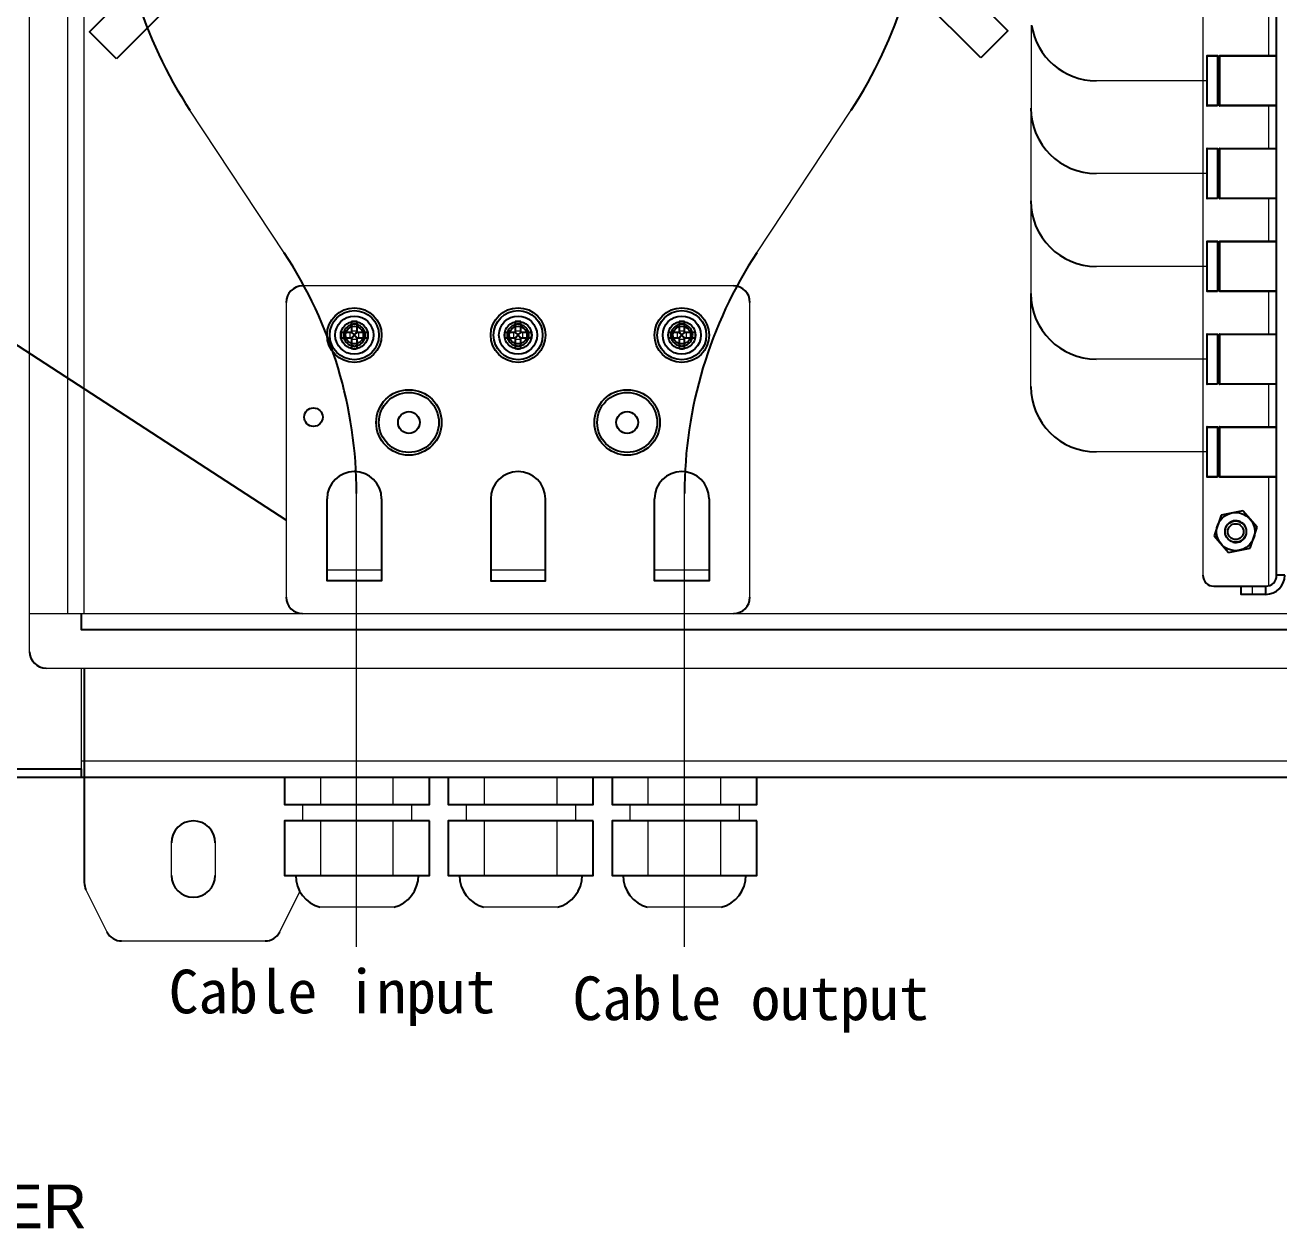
# Model space of a CAD drawing. Header units: metres. Extents: x 3071 to 12757, y 289 to 1488.
# Drawn here: x 11756.2 to 11820.8, y 1114 to 1176.1 of the extents above; entities that cross this region are included whole.
import ezdxf
from ezdxf.enums import TextEntityAlignment as Align

# ---------------------------------------------------------------- set-up
doc = ezdxf.new("R2010")
doc.units = ezdxf.units.M
for name, color, linetype in [('3_ALL_AXES', 7, 'Continuous'), ('Base Map', 251, 'Continuous'), ('Basic Map', 251, 'Continuous'), ('FDT STRUCTURE', 7, 'Continuous')]:
    doc.layers.add(name, color=color, linetype=linetype)
doc.styles.get("Standard").update_dxf_attribs({"font": 'arial.ttf'})

msp = doc.modelspace()

# ---------------------------------------------------------------- linework, layer by layer
at = {"linetype": 'Continuous'}
for centre, radius in [((11773.15167144593, 1160.100890424444), 1.40625), ((11773.15167144593, 1160.100890424444), 1.265625), ((11781.58917144593, 1160.100890424444), 1.40625), ((11781.58917144593, 1160.100890424444), 1.265625), ((11790.02667144593, 1160.100890424444), 1.40625), ((11790.02667144593, 1160.100890424444), 1.265625), ((11773.15167144593, 1160.100890424444), 0.984375), ((11773.15167144593, 1160.100890424444), 0.703125), ((11781.58917144593, 1160.100890424444), 0.984375), ((11781.58917144593, 1160.100890424444), 0.703125), ((11790.02667144593, 1160.100890424444), 0.984375), ((11790.02667144593, 1160.100890424444), 0.703125), ((11773.15167144593, 1160.100890424444), 0.4559062500000001), ((11781.58917144593, 1160.100890424444), 0.4559062500000001), ((11790.02667144593, 1160.100890424444), 0.4559062500000001), ((11775.96417144593, 1155.600890424444), 1.6875), ((11775.96417144593, 1155.600890424444), 1.546875), ((11787.21417144593, 1155.600890424444), 1.6875), ((11787.21417144593, 1155.600890424444), 1.546875), ((11771.04229644593, 1155.874343764378), 0.478125), ((11775.96417144593, 1155.600890424444), 0.5625), ((11787.21417144593, 1155.600890424444), 0.5625), ((11818.57354644593, 1149.975890424444), 0.5484374999999999), ((11818.57354644593, 1149.975890424444), 0.4078125)]:
    msp.add_circle(centre, radius, dxfattribs=at)
at = {"color": 1}
for centre, start, end in [((11783.44747952593, 1184.099245421929), 180, 213.4655048483496), ((11750.76440625056, 1151.937343895776), 0, 33.4655048483496)]:
    msp.add_arc(centre, 22.5, start, end, dxfattribs=at)
at = {"color": 40, "true_color": 0xf1c00e}
for centre, start, end in [((11779.98422317067, 1184.099245421929), 326.5344951516504, 0), ((11812.66729644593, 1151.937343895776), 146.5344951516504, 180)]:
    msp.add_arc(centre, 22.5, start, end, dxfattribs=at)
at = {"color": 5}
for centre, start in [((11811.39211181493, 1176.582140423699), 188.6269265801604), ((11811.39211181493, 1171.800890423699), 180), ((11811.39211181493, 1167.019640423699), 180), ((11811.39211181493, 1162.238390423699), 180), ((11811.39211181493, 1157.457140423699), 180)]:
    msp.add_arc(centre, 3.375, start, 270, dxfattribs=at)
at = {"linetype": 'Continuous'}
for centre, radius, start, end in [((11817.11104644591, 1174.472765423699), 0.028125, 90, 180), ((11817.757921446, 1174.472765423699), 0.028125, 90, 180), ((11817.11104644591, 1171.941515423699), 0.028125, 180, 270), ((11817.757921446, 1171.941515423699), 0.028125, 180, 270), ((11817.11104644591, 1169.691515423699), 0.028125, 90, 180), ((11817.757921446, 1169.691515423699), 0.028125, 90, 180), ((11817.11104644591, 1167.160265423699), 0.028125, 180, 270), ((11817.757921446, 1167.160265423699), 0.028125, 180, 270), ((11817.11104644591, 1164.910265423699), 0.028125, 90, 180), ((11817.757921446, 1164.910265423699), 0.028125, 90, 180), ((11770.47979644593, 1161.788390424444), 0.84375, 90, 180), ((11792.69854644593, 1161.788390424444), 0.84375, 0, 90), ((11817.11104644591, 1162.379015423699), 0.028125, 180, 270), ((11817.757921446, 1162.379015423699), 0.028125, 180, 270), ((11773.15167144593, 1159.41817928326), 1.385835598574999, 84.17599700363131, 95.82400299636868), ((11781.58917144593, 1159.41817928326), 1.385835598574999, 84.17599700363131, 95.82400299636868), ((11790.02667144593, 1159.41817928326), 1.385835598574999, 84.17599700363131, 95.82400299636868), ((11773.83169286035, 1160.101021914153), 1.3831464207375, 174.1701097303327, 180.0054468624278), ((11773.83169287187, 1160.100758932872), 1.3831464322125, 179.9945530308504, 185.8298902696673), ((11772.47165002057, 1160.101021914153), 1.3831464315375, 359.9945530308505, 5.829890269667318), ((11772.47165003081, 1160.100758932872), 1.383146421299999, 354.1701097303326, 0.0054468624278759), ((11782.26919286035, 1160.101021914153), 1.3831464207375, 174.1701097303327, 180.0054468624278), ((11782.26919287187, 1160.100758932872), 1.3831464322125, 179.9945530308504, 185.8298902696673), ((11780.90915002057, 1160.101021914153), 1.3831464315375, 359.9945530308505, 5.829890269667318), ((11780.90915003081, 1160.100758932872), 1.383146421299999, 354.1701097303326, 0.0054468624278759), ((11790.70669286035, 1160.101021914153), 1.3831464207375, 174.1701097303327, 180.0054468624278), ((11790.70669287187, 1160.100758932872), 1.3831464322125, 179.9945530308504, 185.8298902696673), ((11789.34665002057, 1160.101021914153), 1.3831464315375, 359.9945530308505, 5.829890269667318), ((11789.34665003081, 1160.100758932872), 1.383146421299999, 354.1701097303326, 0.0054468624278759), ((11817.11104644591, 1160.129015423699), 0.028125, 90, 180), ((11817.757921446, 1160.129015423699), 0.028125, 90, 180), ((11773.15167144593, 1160.783601563765), 1.385835598574999, 264.1759970036313, 275.8240029963687), ((11781.58917144593, 1160.783601563765), 1.385835598574999, 264.1759970036313, 275.8240029963687), ((11790.02667144593, 1160.783601563765), 1.385835598574999, 264.1759970036313, 275.8240029963687), ((11817.11104644591, 1157.597765423699), 0.028125, 180, 270), ((11817.757921446, 1157.597765423699), 0.028125, 180, 270), ((11817.11104644591, 1155.347765423699), 0.028125, 90, 180), ((11817.757921446, 1155.347765423699), 0.028125, 90, 180), ((11773.14885894593, 1151.666202923624), 1.4034375, 90, 180), ((11773.15448394592, 1151.666202923624), 1.4034375, 0, 90), ((11781.58917144593, 1151.663390424444), 1.40625, 0, 180), ((11790.02385894593, 1151.666202923624), 1.4034375, 90, 180), ((11790.02948394592, 1151.666202923624), 1.4034375, 0, 90), ((11817.11104644591, 1152.816515423699), 0.028125, 180, 270), ((11817.757921446, 1152.816515423699), 0.028125, 180, 270), ((11818.57354644593, 1149.975890424444), 0.5625, 254.9999999212436, 195.0000000220901), ((11817.44854644593, 1147.725890424444), 0.5625, 180, 270), ((11820.12042144593, 1147.725890424444), 0.984375, 270, 0), ((11820.12042144593, 1147.725890424444), 0.5625, 270, 0), ((11770.47979644593, 1146.600890424444), 0.84375, 180, 270), ((11792.69854644593, 1146.600890424444), 0.84375, 270, 0), ((11757.26104644593, 1143.788390424444), 0.84375, 180, 270), ((11764.85479644593, 1133.944640424444), 1.125, 0, 180), ((11764.85479644593, 1132.257140424444), 1.125, 180, 0), ((11771.81573394593, 1132.257140424444), 1.6875, 180, 255.5222883609169), ((11774.76885894581, 1132.257140424444), 1.6875, 284.4777116390831, 0), ((11780.25323394593, 1132.257140424444), 1.6875, 180, 255.5222883609169), ((11783.20635894581, 1132.257140424444), 1.6875, 284.4777116390831, 0), ((11788.69073394593, 1132.257140424444), 1.6875, 180, 255.5222883609169), ((11791.64385894581, 1132.257140424444), 1.6875, 284.4777116390831, 0), ((11760.07354644593, 1131.89382278022), 0.84375, 180, 206.5650511919928), ((11761.15751262393, 1129.725890424444), 0.84375, 206.5650511919928, 270), ((11768.55208026792, 1129.725890424444), 0.84375, 270, 333.4349488080072)]:
    msp.add_arc(centre, radius, start, end, dxfattribs=at)
for points, start_tangent, end_tangent in [([(11773.71417144593, 1160.100890424444), (11773.70440452732, 1160.205260727896), (11773.67566061358, 1160.305430863394), (11773.62919416546, 1160.398177199407), (11773.56701658561, 1160.480219995944), (11773.49025989184, 1160.550069926648), (11773.40183525509, 1160.604697423397), (11773.30498591356, 1160.642091302542), (11773.20313272579, 1160.661029132424), (11773.09970772534, 1160.660982739521), (11772.99812384718, 1160.642025200991), (11772.90172449965, 1160.604805056347), (11772.81369855639, 1160.550533261491), (11772.73708569293, 1160.481049858375), (11772.67477705935, 1160.399183789609), (11772.62804317335, 1160.306353312327), (11772.59904444229, 1160.205820579423), (11772.58917144593, 1160.100890424444)], (-0.002615001125248, 0.9999965808787122), (-0.0028949022645243, -0.9999958097616605)), ([(11782.15167144593, 1160.100890424444), (11782.14190452732, 1160.205260727896), (11782.11316061358, 1160.305430863394), (11782.06669416546, 1160.398177199407), (11782.00451658561, 1160.480219995944), (11781.92775989184, 1160.550069926648), (11781.83933525509, 1160.604697423397), (11781.74248591356, 1160.642091302542), (11781.64063272579, 1160.661029132424), (11781.53720772534, 1160.660982739521), (11781.43562384718, 1160.642025200991), (11781.33922449965, 1160.604805056347), (11781.25119855639, 1160.550533261491), (11781.17458569293, 1160.481049858375), (11781.11227705935, 1160.399183789609), (11781.06554317335, 1160.306353312327), (11781.03654444229, 1160.205820579423), (11781.02667144593, 1160.100890424444)], (-0.002615001125248, 0.9999965808787122), (-0.0028949022645243, -0.9999958097616605)), ([(11790.58917144593, 1160.100890424444), (11790.57940452732, 1160.205260727896), (11790.55066061358, 1160.305430863394), (11790.50419416546, 1160.398177199407), (11790.44201658561, 1160.480219995944), (11790.36525989184, 1160.550069926648), (11790.27683525509, 1160.604697423397), (11790.17998591356, 1160.642091302542), (11790.07813272579, 1160.661029132424), (11789.97470772534, 1160.660982739521), (11789.87312384718, 1160.642025200991), (11789.77672449965, 1160.604805056347), (11789.68869855639, 1160.550533261491), (11789.61208569293, 1160.481049858375), (11789.54977705935, 1160.399183789609), (11789.50304317335, 1160.306353312327), (11789.47404444229, 1160.205820579423), (11789.46417144593, 1160.100890424444)], (-0.002615001125248, 0.9999965808787122), (-0.0028949022645243, -0.9999958097616605)), ([(11772.58917144593, 1160.100890424444), (11772.59893836454, 1159.996520119129), (11772.62768227817, 1159.896349983631), (11772.67414872628, 1159.803603647618), (11772.73632630613, 1159.721560851081), (11772.81308300013, 1159.651710920377), (11772.90150763677, 1159.597083423628), (11772.99835697818, 1159.559689544482), (11773.10021016607, 1159.5407517146), (11773.20363516652, 1159.540798107503), (11773.30521904468, 1159.559755646033), (11773.40161839221, 1159.596975790678), (11773.48964433547, 1159.651247585533), (11773.56625719892, 1159.72073098865), (11773.62856583239, 1159.802597057415), (11773.67529971839, 1159.895427534698), (11773.70429844956, 1159.995960267602), (11773.71417144593, 1160.100890424444)], (0.002615001125248, -0.9999965808787122), (0.0028949022645243, 0.9999958097616605)), ([(11781.02667144593, 1160.100890424444), (11781.03643836454, 1159.996520119129), (11781.06518227817, 1159.896349983631), (11781.11164872628, 1159.803603647618), (11781.17382630613, 1159.721560851081), (11781.25058300013, 1159.651710920377), (11781.33900763677, 1159.597083423628), (11781.43585697818, 1159.559689544482), (11781.53771016607, 1159.5407517146), (11781.64113516652, 1159.540798107503), (11781.74271904468, 1159.559755646033), (11781.83911839221, 1159.596975790678), (11781.92714433547, 1159.651247585533), (11782.00375719892, 1159.72073098865), (11782.06606583239, 1159.802597057415), (11782.11279971839, 1159.895427534698), (11782.14179844956, 1159.995960267602), (11782.15167144593, 1160.100890424444)], (0.002615001125248, -0.9999965808787122), (0.0028949022645243, 0.9999958097616605)), ([(11789.46417144593, 1160.100890424444), (11789.47393836454, 1159.996520119129), (11789.50268227817, 1159.896349983631), (11789.54914872628, 1159.803603647618), (11789.61132630613, 1159.721560851081), (11789.68808300013, 1159.651710920377), (11789.77650763677, 1159.597083423628), (11789.87335697818, 1159.559689544482), (11789.97521016607, 1159.5407517146), (11790.07863516652, 1159.540798107503), (11790.18021904468, 1159.559755646033), (11790.27661839221, 1159.596975790678), (11790.36464433547, 1159.651247585533), (11790.44125719892, 1159.72073098865), (11790.50356583239, 1159.802597057415), (11790.55029971839, 1159.895427534698), (11790.57929844956, 1159.995960267602), (11790.58917144593, 1160.100890424444)], (0.002615001125248, -0.9999965808787122), (0.0028949022645243, 0.9999958097616605))]:
    msp.add_spline(points, degree=3, dxfattribs=dict(at, start_tangent=start_tangent, end_tangent=end_tangent))
at = {"layer": '3_ALL_AXES', "linetype": 'Continuous'}
for p, q in [((11818.9377355444, 1151.052625529809), (11817.82316104055, 1150.829654988243)), ((11819.6881209499, 1150.19886096601), (11818.9377355444, 1151.052625529809)), ((11817.82316104055, 1150.829654988243), (11817.45897194184, 1149.752919881014)), ((11817.45897194184, 1149.752919881014), (11818.20935734734, 1148.899155317215)), ((11819.32393185142, 1149.122125858782), (11819.6881209499, 1150.19886096601)), ((11818.20935734734, 1148.899155317215), (11819.32393185142, 1149.122125858782))]:
    msp.add_line(p, q, dxfattribs=at)
msp.add_circle((11818.57354644593, 1149.975890424444), 0.984375, dxfattribs=at)
at = {"layer": 'Base Map', "lineweight": 5}
for p, q in [((11756.41729644593, 1143.788390424444), (11756.41729644593, 1248.975890424444)), ((11758.38604644593, 1145.757140424444), (11758.38604644593, 1247.007140424444)), ((11759.22979644593, 1145.757140424444), (11759.22979644593, 1247.007140424444)), ((11816.88604644593, 1245.038390424444), (11816.88604644593, 1147.725890424444)), ((11820.26104644593, 1176.694640424444), (11820.26104644593, 1174.500890422953)), ((11808.01711181493, 1157.457140423699), (11808.05529657612, 1176.075890424071)), ((11817.72979644593, 1173.910265423699), (11817.64542144595, 1173.910265423699)), ((11817.08292144595, 1173.207140423699), (11811.39211181493, 1173.207140423699)), ((11817.72979644593, 1172.504015423699), (11817.64542144595, 1172.504015423699)), ((11769.53431049013, 1164.344627838923), (11764.67757528624, 1171.691961478783)), ((11793.89739220636, 1164.344627838923), (11798.75412741024, 1171.691961478783)), ((11820.26104644593, 1171.913390424444), (11820.26104644593, 1169.719640422953)), ((11817.72979644593, 1169.129015423699), (11817.64542144595, 1169.129015423699)), ((11817.08292144595, 1168.425890423699), (11811.39211181493, 1168.425890423699)), ((11817.72979644593, 1167.722765423699), (11817.64542144595, 1167.722765423699)), ((11820.26104644593, 1167.132140424444), (11820.26104644593, 1164.938390422953)), ((11817.72979644593, 1164.347765423699), (11817.64542144595, 1164.347765423699)), ((11817.08292144595, 1163.644640423699), (11811.39211181493, 1163.644640423699)), ((11792.69854644593, 1162.632140424444), (11770.47979644593, 1162.632140424444)), ((11817.72979644593, 1162.941515423699), (11817.64542144595, 1162.941515423699)), ((11820.26104644593, 1162.350890424444), (11820.26104644593, 1160.157140422953)), ((11769.63604644593, 1161.788390424444), (11769.63604644593, 1146.600890424444)), ((11793.54229644593, 1146.600890424444), (11793.54229644593, 1161.788390424444)), ((11772.93052760267, 1159.960265424444), (11772.93052760267, 1160.241515424444)), ((11773.01104644593, 1160.322034266187), (11773.29229644593, 1160.322034266187)), ((11773.37281528907, 1160.241515424444), (11773.37281528907, 1159.960265424444)), ((11781.36802760267, 1159.960265424444), (11781.36802760267, 1160.241515424444)), ((11781.44854644593, 1160.322034266187), (11781.72979644593, 1160.322034266187)), ((11781.81031528907, 1160.241515424444), (11781.81031528907, 1159.960265424444)), ((11789.80552760267, 1159.960265424444), (11789.80552760267, 1160.241515424444)), ((11789.88604644593, 1160.322034266187), (11790.16729644593, 1160.322034266187)), ((11790.24781528907, 1160.241515424444), (11790.24781528907, 1159.960265424444)), ((11773.29229644593, 1159.879746580837), (11773.01104644593, 1159.879746580837)), ((11781.72979644593, 1159.879746580837), (11781.44854644593, 1159.879746580837)), ((11790.16729644593, 1159.879746580837), (11789.88604644593, 1159.879746580837)), ((11817.72979644593, 1159.566515423699), (11817.64542144595, 1159.566515423699)), ((11817.08292144595, 1158.863390423699), (11811.39211181493, 1158.863390423699)), ((11817.72979644593, 1158.160265423699), (11817.64542144595, 1158.160265423699)), ((11820.26104644593, 1157.569640424444), (11820.26104644593, 1155.375890422953)), ((11817.72979644593, 1154.785265423699), (11817.64542144595, 1154.785265423699)), ((11817.08292144595, 1154.082140423699), (11811.39211181493, 1154.082140423699)), ((11773.15448394592, 1153.069640424444), (11773.14885894593, 1153.069640424444)), ((11790.02948394592, 1153.069640424444), (11790.02385894593, 1153.069640424444)), ((11817.72979644593, 1153.379015423699), (11817.64542144595, 1153.379015423699)), ((11820.26104644593, 1152.788390424444), (11820.26104644593, 1147.185663234784)), ((11773.26440625056, 1128.57274555449), (11773.26440625056, 1151.937343895776)), ((11790.16729644593, 1128.57274555449), (11790.16729644593, 1151.937343895776)), ((11771.74542144593, 1148.007140424444), (11774.55792144593, 1148.007140424444)), ((11780.18292144593, 1148.007140424444), (11782.99542144593, 1148.007140424444)), ((11788.62042144593, 1148.007140424444), (11791.43292144593, 1148.007140424444)), ((11819.41729644593, 1147.163390424444), (11819.41729644593, 1146.741515424444)), ((11756.41729644593, 1145.757140424444), (11871.72979644593, 1145.757140424444)), ((11757.26104644593, 1142.944640424444), (11870.88604644593, 1142.944640424444)), ((11759.08917144593, 1137.741515424444), (11759.08917144593, 1142.944640424444)), ((11759.08917144593, 1138.163390424444), (11869.05792144593, 1138.163390424444)), ((11771.42492916901, 1135.913390424444), (11771.42492916901, 1137.319640424444)), ((11775.15966372285, 1135.913390424444), (11775.15966372285, 1137.319640424444)), ((11779.86242916901, 1135.913390424444), (11779.86242916901, 1137.319640424444)), ((11783.59716372285, 1135.913390424444), (11783.59716372285, 1137.319640424444)), ((11788.29992916901, 1135.913390424444), (11788.29992916901, 1137.319640424444)), ((11792.03466372285, 1135.913390424444), (11792.03466372285, 1137.319640424444)), ((11770.47979644593, 1135.913390424444), (11770.47979644593, 1135.069640424444)), ((11776.10479644593, 1135.913390424444), (11776.10479644593, 1135.069640424444)), ((11778.91729644593, 1135.913390424444), (11778.91729644593, 1135.069640424444)), ((11784.54229644593, 1135.913390424444), (11784.54229644593, 1135.069640424444)), ((11787.35479644593, 1135.913390424444), (11787.35479644593, 1135.069640424444)), ((11792.97979644593, 1135.913390424444), (11792.97979644593, 1135.069640424444)), ((11771.42492916901, 1132.257140424444), (11771.42492916901, 1135.069640424444)), ((11775.15966372285, 1132.257140424444), (11775.15966372285, 1135.069640424444)), ((11779.86242916901, 1132.257140424444), (11779.86242916901, 1135.069640424444)), ((11783.59716372285, 1132.257140424444), (11783.59716372285, 1135.069640424444)), ((11788.29992916901, 1132.257140424444), (11788.29992916901, 1135.069640424444)), ((11792.03466372285, 1132.257140424444), (11792.03466372285, 1135.069640424444)), ((11763.72979644593, 1132.257140424444), (11763.72979644593, 1133.944640424444)), ((11765.97979644593, 1133.944640424444), (11765.97979644593, 1132.257140424444)), ((11759.31887350348, 1131.516486307947), (11760.4028396816, 1129.348553952171)), ((11769.30675321026, 1129.348553952171), (11770.34695283789, 1131.428953206508)), ((11775.19073394593, 1130.623225573791), (11771.39385894593, 1130.623225573791)), ((11783.62823394593, 1130.623225573791), (11779.83135894593, 1130.623225573791)), ((11792.06573394593, 1130.623225573791), (11788.26885894593, 1130.623225573791)), ((11761.15751262393, 1128.882140424444), (11768.55208026792, 1128.882140424444))]:
    msp.add_line(p, q, dxfattribs=at)
at = {"layer": 'Basic Map', "linetype": 'Continuous'}
for points in [[(11877.10766779247, 1137.319640424444), (11877.35479644593, 1137.319640424444), (11877.35479644593, 1255.444640424444), (11689.06913572177, 1255.444640424444), (11689.06913572177, 1255.022765424444), (11689.06913572177, 1137.741515424444), (11689.06913572177, 1137.319640424444), (11876.93292144593, 1137.319640424444), (11876.93292144593, 1137.741515424444)], [(11821.10479644593, 1147.725890424444), (11820.68292144593, 1147.725890424444), (11820.68292144593, 1245.038390424444), (11821.10479644593, 1245.038390424444)], [(11817.64542144595, 1174.472765423699), (11817.08292144595, 1174.472765423699), (11817.08292144595, 1171.941515423699), (11817.64542144595, 1171.941515423699)], [(11820.68292144593, 1174.472765423699), (11817.72979644593, 1174.472765423699), (11817.72979644593, 1171.941515423699), (11820.68292144593, 1171.941515423699)], [(11820.68292144593, 1171.913390424444), (11817.757921446, 1171.913390424444), (11817.757921446, 1174.500890422953), (11820.68292144593, 1174.500890422953)], [(11817.64542144595, 1169.691515423699), (11817.08292144595, 1169.691515423699), (11817.08292144595, 1167.160265423699), (11817.64542144595, 1167.160265423699)], [(11820.68292144593, 1169.691515423699), (11817.72979644593, 1169.691515423699), (11817.72979644593, 1167.160265423699), (11820.68292144593, 1167.160265423699)], [(11820.68292144593, 1167.132140424444), (11817.757921446, 1167.132140424444), (11817.757921446, 1169.719640422953), (11820.68292144593, 1169.719640422953)], [(11817.64542144595, 1164.910265423699), (11817.08292144595, 1164.910265423699), (11817.08292144595, 1162.379015423699), (11817.64542144595, 1162.379015423699)], [(11820.68292144593, 1164.910265423699), (11817.72979644593, 1164.910265423699), (11817.72979644593, 1162.379015423699), (11820.68292144593, 1162.379015423699)], [(11820.68292144593, 1162.350890424444), (11817.757921446, 1162.350890424444), (11817.757921446, 1164.938390422953), (11820.68292144593, 1164.938390422953)], [(11773.01104644593, 1160.796861594884), (11773.01104644593, 1160.241515424444), (11772.45570027491, 1160.241515424444)], [(11773.84764261683, 1160.241515424444), (11773.29229644593, 1160.241515424444), (11773.29229644593, 1160.796861594884)], [(11781.44854644593, 1160.796861594884), (11781.44854644593, 1160.241515424444), (11780.89320027491, 1160.241515424444)], [(11782.28514261683, 1160.241515424444), (11781.72979644593, 1160.241515424444), (11781.72979644593, 1160.796861594884)], [(11789.88604644593, 1160.796861594884), (11789.88604644593, 1160.241515424444), (11789.33070027491, 1160.241515424444)], [(11790.72264261683, 1160.241515424444), (11790.16729644593, 1160.241515424444), (11790.16729644593, 1160.796861594884)], [(11773.00098606385, 1160.241515424444), (11773.00634577568, 1160.236593187196), (11773.12422574498, 1160.128336124463), (11773.12422574498, 1160.073444722561), (11773.17911714688, 1160.073444722561), (11773.29229644593, 1159.950205041437)], [(11773.01104644593, 1159.950205041437), (11773.01596868166, 1159.955564752562), (11773.12422574498, 1160.073444722561), (11773.00098606385, 1159.960265424444)], [(11773.30235682812, 1159.960265424444), (11773.29699711618, 1159.965187659828), (11773.17911714688, 1160.073444722561), (11773.17911714688, 1160.128336124463), (11773.12422574498, 1160.128336124463), (11773.01104644593, 1160.251575805588)], [(11773.29229644593, 1160.251575805588), (11773.28737421019, 1160.246216094462), (11773.17911714688, 1160.128336124463), (11773.30235682812, 1160.241515424444)], [(11781.43848606385, 1160.241515424444), (11781.44384577568, 1160.236593187196), (11781.56172574498, 1160.128336124463), (11781.56172574498, 1160.073444722561), (11781.61661714688, 1160.073444722561), (11781.72979644593, 1159.950205041437)], [(11781.44854644593, 1159.950205041437), (11781.45346868166, 1159.955564752562), (11781.56172574498, 1160.073444722561), (11781.43848606385, 1159.960265424444)], [(11781.73985682812, 1159.960265424444), (11781.73449711618, 1159.965187659828), (11781.61661714688, 1160.073444722561), (11781.61661714688, 1160.128336124463), (11781.56172574498, 1160.128336124463), (11781.44854644593, 1160.251575805588)], [(11781.72979644593, 1160.251575805588), (11781.72487421019, 1160.246216094462), (11781.61661714688, 1160.128336124463), (11781.73985682812, 1160.241515424444)], [(11789.87598606385, 1160.241515424444), (11789.88134577568, 1160.236593187196), (11789.99922574498, 1160.128336124463), (11789.99922574498, 1160.073444722561), (11790.05411714688, 1160.073444722561), (11790.16729644593, 1159.950205041437)], [(11789.88604644593, 1159.950205041437), (11789.89096868166, 1159.955564752562), (11789.99922574498, 1160.073444722561), (11789.87598606385, 1159.960265424444)], [(11790.17735682812, 1159.960265424444), (11790.17199711618, 1159.965187659828), (11790.05411714688, 1160.073444722561), (11790.05411714688, 1160.128336124463), (11789.99922574498, 1160.128336124463), (11789.88604644593, 1160.251575805588)], [(11790.16729644593, 1160.251575805588), (11790.16237421019, 1160.246216094462), (11790.05411714688, 1160.128336124463), (11790.17735682812, 1160.241515424444)], [(11817.64542144595, 1160.129015423699), (11817.08292144595, 1160.129015423699), (11817.08292144595, 1157.597765423699), (11817.64542144595, 1157.597765423699)], [(11820.68292144593, 1160.129015423699), (11817.72979644593, 1160.129015423699), (11817.72979644593, 1157.597765423699), (11820.68292144593, 1157.597765423699)], [(11820.68292144593, 1157.569640424444), (11817.757921446, 1157.569640424444), (11817.757921446, 1160.157140422953), (11820.68292144593, 1160.157140422953)], [(11772.45570027491, 1159.960265424444), (11773.01104644593, 1159.960265424444), (11773.01104644593, 1159.404919252141)], [(11773.29229644593, 1159.404919252141), (11773.29229644593, 1159.960265424444), (11773.84764261683, 1159.960265424444)], [(11780.89320027491, 1159.960265424444), (11781.44854644593, 1159.960265424444), (11781.44854644593, 1159.404919252141)], [(11781.72979644593, 1159.404919252141), (11781.72979644593, 1159.960265424444), (11782.28514261683, 1159.960265424444)], [(11789.33070027491, 1159.960265424444), (11789.88604644593, 1159.960265424444), (11789.88604644593, 1159.404919252141)], [(11790.16729644593, 1159.404919252141), (11790.16729644593, 1159.960265424444), (11790.72264261683, 1159.960265424444)], [(11817.64542144595, 1155.347765423699), (11817.08292144595, 1155.347765423699), (11817.08292144595, 1152.816515423699), (11817.64542144595, 1152.816515423699)], [(11820.68292144593, 1155.347765423699), (11817.72979644593, 1155.347765423699), (11817.72979644593, 1152.816515423699), (11820.68292144593, 1152.816515423699)], [(11820.68292144593, 1152.788390424444), (11817.757921446, 1152.788390424444), (11817.757921446, 1155.375890422953), (11820.68292144593, 1155.375890422953)], [(11774.55792144593, 1151.666202923624), (11774.55792144593, 1147.444640424444), (11771.74542144593, 1147.444640424444), (11771.74542144593, 1151.666202923624)], [(11780.18292144593, 1151.663390424444), (11780.18292144593, 1147.444640424444), (11782.99542144593, 1147.444640424444), (11782.99542144593, 1151.663390424444)], [(11791.43292144593, 1151.666202923624), (11791.43292144593, 1147.444640424444), (11788.62042144593, 1147.444640424444), (11788.62042144593, 1151.666202923624)], [(11817.44854644593, 1147.163390424444), (11820.12042144593, 1147.163390424444), (11820.12042144593, 1146.741515424444), (11818.85479644593, 1146.741515424444), (11818.85479644593, 1147.163390424444)], [(11869.05792144593, 1145.757140424444), (11869.05792144593, 1144.913390424444), (11759.08917144593, 1144.913390424444), (11759.08917144593, 1145.757140424444)], [(11759.22979644593, 1142.944640424444), (11759.22979644593, 1137.319640424444), (11759.22979644593, 1131.89382278022)], [(11759.08917144593, 1137.319640424444), (11759.08917144593, 1137.741515424444), (11692.47911074932, 1137.741515424444), (11689.06913572177, 1137.741515424444)], [(11769.55756189208, 1137.319640424444), (11769.55756189208, 1135.913390424444), (11777.02703099977, 1135.913390424444), (11777.02703099977, 1137.319640424444)], [(11777.99506189208, 1137.319640424444), (11777.99506189208, 1135.913390424444), (11785.46453099977, 1135.913390424444), (11785.46453099977, 1137.319640424444)], [(11786.43256189208, 1137.319640424444), (11786.43256189208, 1135.913390424444), (11793.90203099977, 1135.913390424444), (11793.90203099977, 1137.319640424444)]]:
    msp.add_lwpolyline(points, dxfattribs=at)
for points in [[(11760.88852861873, 1174.334193509413), (11759.49641214323, 1175.726309985263), (11765.86037317396, 1182.090271015061), (11767.25248964934, 1180.698154539211)], [(11805.43424695614, 1174.384876191957), (11799.07028592541, 1180.748837223618), (11800.46240240091, 1182.140953697605), (11806.82636343164, 1175.776992667807)], [(11817.64542144595, 1171.913390424444), (11817.11104644591, 1171.913390424444), (11817.11104644591, 1174.500890422953), (11817.64542144595, 1174.500890422953)], [(11817.64542144595, 1167.132140424444), (11817.11104644591, 1167.132140424444), (11817.11104644591, 1169.719640422953), (11817.64542144595, 1169.719640422953)], [(11817.64542144595, 1162.350890424444), (11817.11104644591, 1162.350890424444), (11817.11104644591, 1164.938390422953), (11817.64542144595, 1164.938390422953)], [(11817.64542144595, 1157.569640424444), (11817.11104644591, 1157.569640424444), (11817.11104644591, 1160.157140422953), (11817.64542144595, 1160.157140422953)], [(11817.64542144595, 1152.788390424444), (11817.11104644591, 1152.788390424444), (11817.11104644591, 1155.375890422953), (11817.64542144595, 1155.375890422953)], [(11777.02703099977, 1135.069640424444), (11769.55756189208, 1135.069640424444), (11769.55756189208, 1132.257140424444), (11777.02703099977, 1132.257140424444)], [(11785.46453099977, 1135.069640424444), (11777.99506189208, 1135.069640424444), (11777.99506189208, 1132.257140424444), (11785.46453099977, 1132.257140424444)], [(11793.90203099977, 1135.069640424444), (11786.43256189208, 1135.069640424444), (11786.43256189208, 1132.257140424444), (11793.90203099977, 1132.257140424444)]]:
    msp.add_lwpolyline(points, close=True, dxfattribs=at)
at = {"layer": 'Basic Map'}
msp.add_lwpolyline([(11769.63604644593, 1150.561225880278), (11743.4046171176, 1167.602280676706), (11716.49303812499, 1167.602280676706)], dxfattribs=at)

# ---------------------------------------------------------------- texts
at = {"insert": (11763.58312520315, 1127.405784549533), "char_height": 2.25, "attachment_point": 1}
msp.add_mtext('{\\f@FangSong|b0|i0|c134|p49;C\\f@FangSong|b0|i0|c0|p49;able\\f@FangSong|b0|i0|c134|p49; input}', dxfattribs=at)
at = {"insert": (11784.39727543353, 1127.056480029939), "char_height": 2.25, "width": 33.80850876391587, "attachment_point": 1}
msp.add_mtext('{\\f@FangSong|b0|i0|c134|p49;C\\f@FangSong|b0|i0|c0|p49;able\\f@FangSong|b0|i0|c134|p49; output}', dxfattribs=at)
at = {"layer": 'FDT STRUCTURE', "color": 1}
msp.add_text('TO SUBFEEDER', height=2.252727975114065, dxfattribs=at).set_placement((11747.1364050131, 1115.205279426615), align=Align.MIDDLE)

doc.saveas('drawing.dxf')
